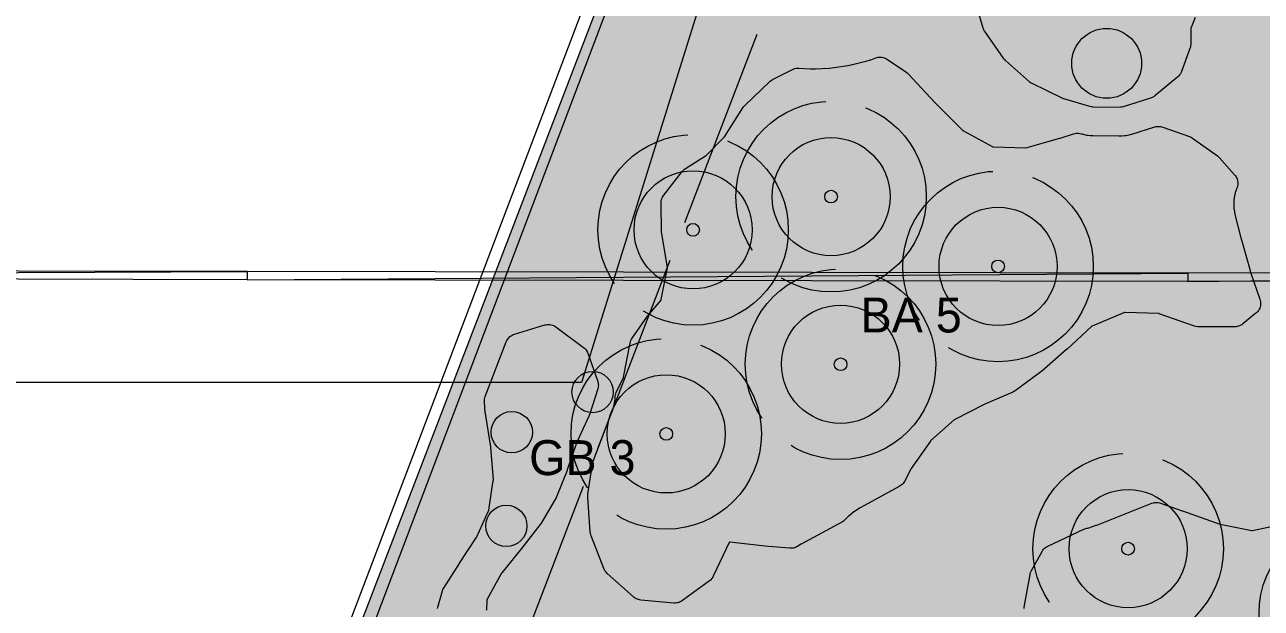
# Model space of a CAD drawing. Header units: metres. Extents: x 1 to 213, y 1 to 147.
# Drawn here: x 69.33 to 77.12, y 45.3 to 48.98 of the extents above; entities that cross this region are included whole.
import ezdxf

# ---------------------------------------------------------------- set-up
doc = ezdxf.new("R2010")
doc.units = ezdxf.units.M
doc.linetypes.add('DASHED', pattern=[1.524, 1.27, -0.254])
doc.layers.get('0').update_dxf_attribs({"lineweight": 0, "plot": 0})
for name, color, linetype, lineweight, plot in [('00-BASE-ARQUITECTURA', 8, 'Continuous', 0, False), ('PJ-ARBUSTOS', 82, 'Continuous', 0, False), ('PJ-COPA-ADULTA', 8, 'DASHED', 0, False), ('PJ-CUBRESUELOS', 150, 'Continuous', 0, False), ('PJ-ETIQUETAS', 7, 'Continuous', 0, False), ('PJ-GRAVILLA', 42, 'Continuous', 0, False), ('PJ-HERBACEAS', 212, 'Continuous', 0, False), ('PJ-LIMITE-JARDIN', 7, 'Continuous', 0, False), ('PJ-MASAS', 92, 'Continuous', 0, False), ('PJ-MASAS-RELLENO', 92, 'Continuous', 0, False), ('PJ-RIEGO-SECTORES', 5, 'Continuous', 0, False), ('PJ-VISIBILIDAD', 1, 'DASHED', 0, False)]:
    doc.layers.add(name, color=color, linetype=linetype, lineweight=lineweight, plot=plot)

# ---------------------------------------------------------------- blocks, each defined once
blk = doc.blocks.new('PJ_FL')
for radius in [0.372, 0.04]:
    blk.add_circle((0, 0), radius)
for tag, p, height in [('CODIGO', (0.15, 0.15), 0.2), ('ESPECIE', (0.15, -0.1), 0.15), ('ZONA', (0.15, -0.3), 0.15)]:
    blk.add_attdef(tag, p, '', height=height)
blk = doc.blocks.new('PJ_NC')
blk.add_circle((0, 0), 0.22)
for tag, p, height in [('CODIGO', (0.15, 0.15), 0.2), ('ESPECIE', (0.15, -0.1), 0.15), ('ZONA', (0.15, -0.3), 0.15)]:
    blk.add_attdef(tag, p, '', height=height)
blk = doc.blocks.new('PJ_BA')
for radius in [0.372, 0.04]:
    blk.add_circle((0, 0), radius)
for tag, p, height in [('CODIGO', (0.15, 0.15), 0.2), ('ESPECIE', (0.15, -0.1), 0.15), ('ZONA', (0.15, -0.3), 0.15)]:
    blk.add_attdef(tag, p, '', height=height)
blk = doc.blocks.new('PJ_GB')
blk.add_circle((0, 0), 0.13)
for tag, p, height in [('CODIGO', (0.15, 0.15), 0.2), ('ESPECIE', (0.15, -0.1), 0.15), ('ZONA', (0.15, -0.3), 0.15)]:
    blk.add_attdef(tag, p, '', height=height)

msp = doc.modelspace()

# ---------------------------------------------------------------- hatches: boundary and pattern name
at = {"layer": 'PJ-GRAVILLA'}
h = msp.add_hatch(dxfattribs=at)
h.set_pattern_fill('GRAVEL', scale=0.03)
h.paths.add_polyline_path([(77.6993, 54.0632), (78.7135, 54.0191), (78.7135, 53.4899), (79.0663, 53.2253), (90.7961, 53.2253), (91.1489, 53.4899), (91.1489, 54.0191), (92.1631, 54.0632), (94.1034, 54.0632), (95.6468, 53.6663), (97.0579, 52.6962), (98.1163, 51.3291), (101.2913, 42.642), (101.0708, 42.4656), (70.5996, 42.4656), (70.5555, 42.8184), (70.8201, 43.568), (73.8187, 51.3732), (74.6125, 52.4757), (75.4503, 53.1812), (76.3764, 53.7104), (77.6993, 54.0632)])
at = {"layer": 'PJ-MASAS-RELLENO'}
for points in [[(75.4935, 49.7786), (75.4946, 49.7864), (75.4966, 49.794), (75.4992, 49.8014), (75.5026, 49.8086), (75.5067, 49.8153), (75.5114, 49.8216), (75.5167, 49.8275), (75.5226, 49.8327), (75.5289, 49.8374), (75.5357, 49.8414), (75.6981, 49.9274), (75.706, 49.931), (75.7143, 49.9338), (75.7228, 49.9356), (75.7315, 49.9365), (75.9414, 49.9471), (75.949, 49.9472), (75.9566, 49.9465), (75.9641, 49.9451), (76.1552, 49.8993), (76.1636, 49.8968), (76.1718, 49.8933), (76.3447, 49.8085), (76.3515, 49.8048), (76.3579, 49.8004), (76.4958, 49.6956), (76.4968, 49.6949), (76.6296, 49.6002), (76.6368, 49.5944), (76.7623, 49.4809), (76.7676, 49.4757), (76.7723, 49.47), (76.7766, 49.4638), (76.7802, 49.4573), (76.7832, 49.4505), (76.7856, 49.4435), (76.8263, 49.3001), (76.8281, 49.2926), (76.8291, 49.2849), (76.8293, 49.2772), (76.8289, 49.2694), (76.8276, 49.2618), (76.8257, 49.2543), (76.7867, 49.1299), (76.7841, 49.1228), (76.7808, 49.1159), (76.7769, 49.1094), (76.7723, 49.1032), (76.7092, 49.026), (76.708, 49.0244), (76.7072, 49.0226), (76.6821, 48.9609), (76.6815, 48.9592), (76.6814, 48.9573), (76.6798, 48.8531), (76.6792, 48.8441), (76.6775, 48.8353), (76.6749, 48.8267), (76.6223, 48.6834), (76.619, 48.6757), (76.6149, 48.6683), (76.61, 48.6615), (76.6045, 48.6551), (76.5983, 48.6494), (76.4535, 48.5291), (76.4473, 48.5244), (76.4406, 48.5204), (76.4335, 48.517), (76.4262, 48.5143), (76.2544, 48.4608), (76.2462, 48.4588), (76.2379, 48.4576), (76.2295, 48.4572), (76.066, 48.4595), (76.0587, 48.4599), (76.0515, 48.461), (76.0444, 48.4628), (75.8811, 48.511), (75.8749, 48.5131), (75.8689, 48.5157), (75.6811, 48.6066), (75.6747, 48.6101), (75.6686, 48.6142), (75.6629, 48.6187), (75.5117, 48.7527), (75.5049, 48.7594), (75.4991, 48.7669), (75.3839, 48.9323), (75.3793, 48.9397), (75.3756, 48.9475), (75.3727, 48.9556), (75.3158, 49.1509), (75.3141, 49.1581), (75.313, 49.1655), (75.3126, 49.1729), (75.3129, 49.1803), (75.3139, 49.1876), (75.3301, 49.2766), (75.3317, 49.2836), (75.334, 49.2905), (75.3368, 49.2971), (75.3402, 49.3034), (75.3505, 49.3207), (75.3515, 49.3224), (75.3645, 49.3466), (75.3653, 49.3484), (75.4023, 49.4264), (75.4031, 49.4282), (75.4136, 49.4536), (75.4143, 49.4554), (75.4434, 49.5368), (75.444, 49.5386), (75.452, 49.5649), (75.4525, 49.5668), (75.4735, 49.6506), (75.4739, 49.6525), (75.4793, 49.6794), (75.4796, 49.6814), (75.4923, 49.7668), (75.4925, 49.7687), (75.4935, 49.7786)], [(73.2144, 45.3563), (73.2072, 45.3573), (73.2, 45.3589), (73.1931, 45.3612), (73.1864, 45.3641), (73.1799, 45.3677), (73.1739, 45.3718), (73.1682, 45.3764), (73.0037, 45.5236), (72.9984, 45.5288), (72.9935, 45.5346), (72.9892, 45.5408), (72.9856, 45.5473), (72.9825, 45.5542), (72.902, 45.761), (72.8995, 45.7686), (72.8977, 45.7764), (72.8968, 45.7843), (72.8812, 46.0048), (72.8811, 46.0134), (72.8819, 46.022), (72.91, 46.214), (72.9117, 46.2227), (72.9145, 46.2311), (73.0331, 46.5399), (73.0338, 46.5417), (73.0419, 46.5664), (73.0429, 46.5701), (73.0484, 46.5945), (73.0491, 46.5983), (73.0523, 46.6231), (73.0526, 46.6269), (73.0527, 46.6306), (73.0533, 46.6389), (73.0549, 46.6471), (73.0573, 46.6551), (73.0605, 46.6628), (73.1053, 46.7561), (73.1059, 46.7577), (73.1063, 46.7593), (73.1473, 46.9741), (73.1493, 46.9823), (73.1521, 46.9901), (73.1557, 46.9977), (73.1602, 47.0048), (73.2523, 47.1374), (73.257, 47.1436), (73.3424, 47.244), (73.3436, 47.2456), (73.3441, 47.2476), (73.3825, 47.4466), (73.3828, 47.4483), (73.3826, 47.4501), (73.3472, 47.6615), (73.3461, 47.673), (73.3424, 47.8537), (73.3427, 47.8616), (73.3436, 47.8693), (73.3454, 47.877), (73.3479, 47.8844), (73.3511, 47.8915), (73.3549, 47.8983), (73.3594, 47.9047), (73.4759, 48.0533), (73.4804, 48.0586), (73.4853, 48.0635), (73.4907, 48.0679), (73.4964, 48.0718), (73.6235, 48.1515), (73.6254, 48.1529), (73.6272, 48.1545), (73.7393, 48.2695), (73.7406, 48.2711), (73.7418, 48.2727), (73.8583, 48.4548), (73.864, 48.4625), (73.8705, 48.4695), (74.0291, 48.6211), (74.0352, 48.6264), (74.0418, 48.631), (74.0487, 48.6349), (74.171, 48.6957), (74.1785, 48.699), (74.1863, 48.7015), (74.1943, 48.7032), (74.2024, 48.704), (74.2106, 48.704), (74.2843, 48.7004), (74.2863, 48.7004), (74.3137, 48.7004), (74.3157, 48.7004), (74.402, 48.7046), (74.4039, 48.7048), (74.4313, 48.7075), (74.4332, 48.7077), (74.5186, 48.7204), (74.5206, 48.7207), (74.5475, 48.7261), (74.5494, 48.7265), (74.6332, 48.7475), (74.6351, 48.748), (74.6614, 48.756), (74.6632, 48.7566), (74.6966, 48.7685), (74.7037, 48.7707), (74.7111, 48.7722), (74.7186, 48.7731), (74.7261, 48.7732), (74.7336, 48.7726), (74.741, 48.7713), (74.7482, 48.7693), (74.7553, 48.7667), (74.762, 48.7633), (74.7684, 48.7594), (74.8856, 48.6799), (74.8927, 48.6745), (74.8992, 48.6683), (75.0679, 48.4878), (75.0689, 48.4867), (75.2442, 48.3121), (75.2456, 48.3108), (75.2472, 48.3098), (75.4331, 48.2089), (75.4348, 48.2081), (75.4366, 48.208), (75.6377, 48.2018), (75.6397, 48.2018), (75.6417, 48.2023), (75.8551, 48.2628), (75.8565, 48.2632), (75.9421, 48.2908), (75.9498, 48.2929), (75.9577, 48.2941), (75.9657, 48.2946), (75.9736, 48.2943), (75.9815, 48.2932), (75.9893, 48.2914), (75.9929, 48.2903), (75.9938, 48.29), (76.0008, 48.2881), (76.0017, 48.2879), (76.0075, 48.2865), (76.0093, 48.2861), (76.0236, 48.2832), (76.0254, 48.2829), (76.0308, 48.2821), (76.0326, 48.2819), (76.0471, 48.2803), (76.0489, 48.2802), (76.0548, 48.2798), (76.0557, 48.2798), (76.063, 48.2795), (76.0639, 48.2795), (76.2265, 48.2773), (76.2275, 48.2773), (76.236, 48.2774), (76.237, 48.2774), (76.2438, 48.2777), (76.2459, 48.2778), (76.2627, 48.2793), (76.2647, 48.2796), (76.271, 48.2805), (76.2731, 48.2808), (76.2895, 48.2841), (76.2916, 48.2846), (76.2982, 48.2863), (76.2992, 48.2865), (76.3073, 48.2888), (76.3083, 48.2891), (76.453, 48.3341), (76.4601, 48.336), (76.4674, 48.3372), (76.4747, 48.3377), (76.482, 48.3376), (76.4893, 48.3368), (76.4964, 48.3353), (76.5035, 48.3332), (76.6719, 48.2737), (76.6789, 48.2708), (76.6856, 48.2673), (76.6919, 48.2632), (76.8476, 48.1514), (76.8545, 48.1458), (76.8607, 48.1396), (76.9563, 48.0322), (76.961, 48.0263), (76.9652, 48.02), (76.9687, 48.0134), (76.9716, 48.0064), (76.9739, 47.9992), (76.9755, 47.9918), (76.9763, 47.9843), (76.9765, 47.9768), (76.9759, 47.9693), (76.9746, 47.9618), (76.9726, 47.9545), (76.97, 47.9475), (76.9686, 47.9442), (76.9679, 47.9425), (76.9659, 47.9372), (76.9653, 47.9354), (76.9607, 47.9211), (76.9602, 47.9193), (76.9587, 47.9139), (76.9583, 47.9121), (76.955, 47.8974), (76.9547, 47.8956), (76.9537, 47.8901), (76.9534, 47.8882), (76.9516, 47.8733), (76.9514, 47.8714), (76.951, 47.8658), (76.9509, 47.864), (76.9504, 47.849), (76.9504, 47.8471), (76.9505, 47.8415), (76.9506, 47.8396), (76.9515, 47.8246), (76.9517, 47.8227), (76.9523, 47.8172), (76.9526, 47.8153), (76.9549, 47.8005), (76.9553, 47.7986), (76.9565, 47.7927), (76.9567, 47.7917), (76.9584, 47.7844), (76.9586, 47.7835), (76.9986, 47.6278), (76.9991, 47.6262), (76.9994, 47.6248), (76.9999, 47.6232), (77.0533, 47.43), (77.0535, 47.4294), (77.0549, 47.4244), (77.0551, 47.4238), (77.0565, 47.4195), (77.0567, 47.4189), (77.0583, 47.4139), (77.0585, 47.4133), (77.1154, 47.2494), (77.1177, 47.2416), (77.1192, 47.2336), (77.1198, 47.2255), (77.1197, 47.2173), (77.1186, 47.2092), (77.1168, 47.2013), (77.1142, 47.1935), (77.1108, 47.1861), (77.1066, 47.1791), (77.1018, 47.1725), (77.0963, 47.1665), (77.0903, 47.161), (77.0077, 47.094), (77.0014, 47.0894), (76.9947, 47.0855), (76.9877, 47.0822), (76.9803, 47.0796), (76.9728, 47.0777), (76.9651, 47.0765), (76.9573, 47.0762), (76.7307, 47.0761), (76.7217, 47.0766), (76.7129, 47.0781), (76.7042, 47.0806), (76.4818, 47.1585), (76.4799, 47.1591), (76.4779, 47.1593), (76.2666, 47.1662), (76.2645, 47.1661), (76.2625, 47.1654), (76.0584, 47.0807), (76.0569, 47.08), (76.0555, 47.0788), (75.9008, 46.936), (75.8993, 46.9347), (75.74, 46.7949), (75.734, 46.7901), (75.573, 46.6741), (75.5657, 46.6695), (75.558, 46.6656), (75.3817, 46.5892), (75.3793, 46.5881), (75.1925, 46.492), (75.191, 46.4912), (75.1898, 46.4901), (75.0424, 46.3606), (75.0406, 46.3589), (75.0391, 46.357), (74.919, 46.1836), (74.9166, 46.1797), (74.8756, 46.1029), (74.8716, 46.0962), (74.867, 46.09), (74.8618, 46.0842), (74.856, 46.0789), (74.8498, 46.0743), (74.8431, 46.0702), (74.6002, 45.9389), (74.5979, 45.9376), (74.5614, 45.9146), (74.5571, 45.9115), (74.5249, 45.8848), (74.5211, 45.8812), (74.5056, 45.8645), (74.4993, 45.8585), (74.4924, 45.8531), (74.4849, 45.8485), (74.2259, 45.7088), (74.2236, 45.7075), (74.2023, 45.6941), (74.1959, 45.6905), (74.1893, 45.6875), (74.1824, 45.6851), (74.1753, 45.6834), (74.168, 45.6823), (74.1607, 45.6819), (74.1534, 45.6821), (74.0194, 45.6928), (74.0168, 45.6931), (73.775, 45.7203), (73.7731, 45.7204), (73.7723, 45.7188), (73.6716, 45.5074), (73.6679, 45.5004), (73.6635, 45.4939), (73.6585, 45.4879), (73.653, 45.4823), (73.6469, 45.4774), (73.4782, 45.353), (73.4713, 45.3484), (73.4639, 45.3446), (73.4562, 45.3415), (73.4483, 45.3393), (73.4401, 45.3379), (73.4318, 45.3374), (73.4236, 45.3377), (73.2144, 45.3563)], [(71.9509, 45.2388), (71.9464, 45.245), (71.9425, 45.2516), (71.9392, 45.2585), (71.9366, 45.2657), (71.9347, 45.2732), (71.9335, 45.2807), (71.9331, 45.2884), (71.9334, 45.2961), (71.9344, 45.3037), (71.9362, 45.3112), (71.9658, 45.4148), (71.9683, 45.4221), (71.9715, 45.4292), (71.9754, 45.436), (72.0726, 45.5874), (72.0731, 45.5881), (72.1778, 45.7473), (72.1786, 45.7487), (72.1793, 45.7501), (72.2558, 45.9186), (72.2565, 45.9203), (72.2568, 45.9221), (72.2855, 46.1082), (72.2858, 46.1105), (72.2857, 46.1128), (72.2697, 46.3167), (72.2693, 46.32), (72.2353, 46.5298), (72.2345, 46.5369), (72.2297, 46.6027), (72.2296, 46.6115), (72.2304, 46.6202), (72.2322, 46.6288), (72.2349, 46.6371), (72.3673, 46.9819), (72.3706, 46.9893), (72.3746, 46.9963), (72.3793, 47.0029), (72.3846, 47.009), (72.3906, 47.0145), (72.397, 47.0194), (72.4039, 47.0236), (72.4112, 47.027), (72.4188, 47.0298), (72.6098, 47.0875), (72.6178, 47.0895), (72.626, 47.0907), (72.6343, 47.091), (72.6425, 47.0904), (72.6507, 47.089), (72.6586, 47.0867), (72.6663, 47.0837), (72.6737, 47.0798), (72.6805, 47.0753), (72.854, 46.9468), (72.8601, 46.9418), (72.8657, 46.9362), (72.8707, 46.9301), (72.8751, 46.9235), (72.8788, 46.9166), (72.8818, 46.9093), (72.9427, 46.7376), (72.9448, 46.7306), (72.9463, 46.7233), (72.9471, 46.7159), (72.9473, 46.7085), (72.9467, 46.7012), (72.9455, 46.6939), (72.9435, 46.6867), (72.8932, 46.5282), (72.8897, 46.5189), (72.8137, 46.354), (72.8122, 46.3503), (72.7519, 46.1761), (72.7506, 46.1725), (72.6837, 46.0052), (72.6813, 45.9997), (72.6784, 45.9943), (72.5874, 45.8399), (72.5813, 45.8309), (72.4629, 45.6808), (72.4625, 45.6802), (72.3399, 45.5278), (72.339, 45.5265), (72.3381, 45.5251), (72.2466, 45.3625), (72.2458, 45.3608), (72.2456, 45.3589), (72.2433, 45.2936), (72.2426, 45.2858), (72.2412, 45.2782), (72.239, 45.2706), (72.2361, 45.2634), (72.2325, 45.2564), (72.2283, 45.2498), (72.182, 45.1854), (72.1773, 45.1794), (72.1719, 45.1739), (72.1661, 45.1689), (72.1598, 45.1645), (72.1532, 45.1607), (72.1462, 45.1576), (72.1389, 45.1551), (72.1314, 45.1534), (72.1238, 45.1524), (72.1162, 45.1521), (72.1085, 45.1525), (72.0453, 45.1593), (72.0376, 45.1605), (72.03, 45.1625), (72.0227, 45.1652), (72.0156, 45.1686), (72.0089, 45.1727), (72.0027, 45.1774), (71.9969, 45.1827), (71.9917, 45.1885), (71.9509, 45.2388)], [(75.6671, 45.5169), (75.6691, 45.5256), (75.6721, 45.534), (75.676, 45.5419), (75.7433, 45.6626), (75.7477, 45.6696), (75.7529, 45.6762), (75.7586, 45.6821), (75.765, 45.6875), (75.7719, 45.6921), (75.7792, 45.6961), (76.0059, 45.8024), (76.0122, 45.805), (76.0186, 45.807), (76.0252, 45.8086), (76.0319, 45.8098), (76.037, 45.8111), (76.0848, 45.8267), (76.0873, 45.8276), (76.4243, 45.9625), (76.435, 45.9659), (76.4442, 45.9682), (76.4517, 45.9696), (76.4593, 45.9704), (76.4669, 45.9704), (76.4745, 45.9697), (76.482, 45.9682), (76.4893, 45.9661), (76.6264, 45.9188), (76.6273, 45.9185), (76.8627, 45.8341), (76.8641, 45.8337), (76.8656, 45.8334), (77.0651, 45.7943), (77.0671, 45.794), (77.069, 45.7943), (77.2655, 45.8354), (77.2674, 45.8359), (77.2691, 45.8367), (77.432, 45.9258), (77.4347, 45.9272), (77.6198, 46.0196), (77.6278, 46.023), (77.636, 46.0256), (77.8074, 46.0688), (77.816, 46.0705), (77.8248, 46.0712), (78.0086, 46.0761), (78.015, 46.0761), (78.0214, 46.0755), (78.2093, 46.0503), (78.2114, 46.0502), (78.2136, 46.0502), (78.41, 46.0659), (78.4115, 46.0661), (78.413, 46.0664), (78.62, 46.1151), (78.6253, 46.1168), (78.7658, 46.1711), (78.7736, 46.1737), (78.7817, 46.1754), (78.7899, 46.1763), (78.7982, 46.1764), (78.8064, 46.1756), (78.8145, 46.174), (79.0475, 46.1142), (79.05, 46.1136), (79.0859, 46.1069), (79.0911, 46.1062), (79.1256, 46.1043), (79.1323, 46.1037), (79.1389, 46.1025), (79.1454, 46.1007), (79.4464, 46.0057), (79.4489, 46.005), (79.4822, 45.9968), (79.4873, 45.9959), (79.4994, 45.9945), (79.5086, 45.993), (79.5175, 45.9904), (79.546, 45.9803), (79.5539, 45.977), (79.5614, 45.9728), (79.5685, 45.9679), (79.5749, 45.9623), (79.5808, 45.956), (79.615, 45.9147), (79.6194, 45.9089), (79.6232, 45.9028), (79.6264, 45.8963), (79.6291, 45.8896), (79.6987, 45.687), (79.7011, 45.6787), (79.7025, 45.6703), (79.7031, 45.6617), (79.7045, 45.5051), (79.7045, 45.5035), (79.7119, 45.3543), (79.7126, 45.3486), (79.7515, 45.1503), (79.7516, 45.1498), (79.7925, 44.9554), (79.7936, 44.9487), (79.7941, 44.9418), (79.8009, 44.754), (79.8009, 44.7472), (79.8003, 44.7405), (79.7743, 44.546), (79.7742, 44.5451), (79.7516, 44.3456), (79.7515, 44.3439), (79.7517, 44.3422), (79.7797, 44.1444), (79.7801, 44.1425), (79.7807, 44.1408), (79.8635, 43.9572), (79.8664, 43.9498), (79.8685, 43.9422), (79.8699, 43.9344), (79.8993, 43.7028), (79.8999, 43.6952), (79.8998, 43.6876), (79.899, 43.68), (79.8974, 43.6726), (79.8951, 43.6653), (79.8922, 43.6583), (79.8221, 43.5112), (79.8182, 43.504), (79.8136, 43.4972), (79.8084, 43.491), (79.8025, 43.4853), (79.796, 43.4802), (79.7891, 43.4759), (79.7818, 43.4722), (79.7741, 43.4693), (79.7662, 43.4673), (79.7581, 43.466), (79.7499, 43.4656), (79.6321, 43.4656), (79.6301, 43.4656), (79.6037, 43.4643), (79.5998, 43.4639), (79.5745, 43.4601), (79.5707, 43.4594), (79.5459, 43.4532), (79.5422, 43.452), (79.5182, 43.4434), (79.5145, 43.4419), (79.4915, 43.431), (79.488, 43.4292), (79.4661, 43.4161), (79.4629, 43.4139), (79.4424, 43.3987), (79.4393, 43.3962), (79.4204, 43.3791), (79.4177, 43.3763), (79.4005, 43.3574), (79.398, 43.3543), (79.3828, 43.3339), (79.3807, 43.3306), (79.3675, 43.3087), (79.3657, 43.3052), (79.3548, 43.2822), (79.3533, 43.2786), (79.3451, 43.2557), (79.3421, 43.2484), (79.3383, 43.2414), (79.3339, 43.2348), (79.3289, 43.2287), (79.3233, 43.2232), (79.3171, 43.2182), (79.3105, 43.2138), (79.3035, 43.2101), (79.2961, 43.2071), (79.2514, 43.1916), (79.244, 43.1893), (79.2363, 43.1879), (79.2285, 43.1872), (79.2207, 43.1872), (79.2129, 43.188), (78.99, 43.2224), (78.9817, 43.2241), (78.9737, 43.2267), (78.7835, 43.2993), (78.7818, 43.2998), (78.78, 43.3001), (78.5823, 43.3187), (78.5803, 43.3188), (78.5783, 43.3187), (78.3948, 43.2996), (78.385, 43.2992), (78.3753, 43.2999), (78.2472, 43.3181), (78.2399, 43.3195), (78.2327, 43.3216), (78.2257, 43.3243), (78.219, 43.3277), (78.2127, 43.3317), (78.2068, 43.3362), (78.2013, 43.3413), (78.111, 43.4335), (78.1058, 43.4393), (78.1012, 43.4457), (77.9659, 43.6523), (77.9647, 43.654), (77.9629, 43.655), (77.7099, 43.7837), (77.7082, 43.7845), (77.7064, 43.7844), (77.4969, 43.7667), (77.495, 43.7665), (77.4933, 43.7657), (77.2851, 43.6623), (77.2833, 43.6613), (77.2821, 43.6597), (77.1483, 43.4623), (77.1473, 43.4606), (77.147, 43.4587), (77.1445, 43.4361), (77.1433, 43.4287), (77.1415, 43.4214), (77.1389, 43.4144), (77.1357, 43.4076), (77.1319, 43.4011), (77.1275, 43.395), (77.1226, 43.3894), (77.1192, 43.3862), (77.1192, 43.3861), (77.1151, 43.3822), (77.098, 43.3645), (77.0955, 43.3617), (77.0802, 43.3424), (77.078, 43.3393), (77.0646, 43.3187), (77.0627, 43.3154), (77.0513, 43.2936), (77.0497, 43.2902), (77.0404, 43.2674), (77.0391, 43.2639), (77.0318, 43.2394), (77.0313, 43.2376), (77.0212, 43.1974), (77.0202, 43.1937), (77.017, 43.1833), (77.0158, 43.1796), (77.0011, 43.1387), (76.998, 43.1311), (76.9941, 43.1239), (76.9895, 43.1172), (76.9842, 43.1109), (76.9783, 43.1052), (76.9719, 43.1002), (76.965, 43.0958), (76.9576, 43.0922), (76.95, 43.0893), (76.9421, 43.0873), (76.934, 43.086), (76.9258, 43.0856), (76.3815, 43.0856), (76.3734, 43.086), (76.3654, 43.0872), (76.3575, 43.0893), (76.3499, 43.0921), (76.3426, 43.0957), (76.3358, 43.1), (76.2041, 43.1918), (76.1979, 43.1966), (76.1922, 43.2021), (76.187, 43.208), (76.0681, 43.3595), (76.0642, 43.3649), (76.0607, 43.3706), (75.9795, 43.52), (75.9757, 43.5278), (75.9729, 43.536), (75.9225, 43.7108), (75.9201, 43.7222), (75.8951, 43.9075), (75.8944, 43.9163), (75.8947, 43.9252), (75.9118, 44.1192), (75.9135, 44.1297), (75.96, 44.3364), (75.9606, 44.3398), (75.9883, 44.5463), (75.9884, 44.548), (75.9881, 44.5497), (75.9455, 44.7429), (75.945, 44.7449), (75.9438, 44.7466), (75.8133, 44.9244), (75.8124, 44.9256), (75.8113, 44.9268), (75.6599, 45.0767), (75.6548, 45.0822), (75.6503, 45.0882), (75.6463, 45.0945), (75.643, 45.1012), (75.6403, 45.1082), (75.6382, 45.1154), (75.6369, 45.1228), (75.6362, 45.1303), (75.6296, 45.2947), (75.6297, 45.3033), (75.6307, 45.3119), (75.6671, 45.5169)]]:
    msp.add_hatch(color=7, dxfattribs=at).paths.add_polyline_path(points)

# ---------------------------------------------------------------- linework, layer by layer
at = {"layer": '00-BASE-ARQUITECTURA'}
for points in [[(88.5472, 53.6469), (88.5472, 51.6678), (74.3867, 51.6678), (72.8415, 46.7254), (52.1511, 46.7254), (52.1511, 98.3297), (67.7827, 98.3297)], [(70.3121, 42.4074), (73.5612, 50.9481)], [(70.4603, 42.3756), (73.6564, 50.8)], [(63.5282, 47.4345), (63.5282, 47.3921), (70.7354, 47.4239), (63.5282, 47.4345)], [(63.5282, 47.3921), (70.7354, 47.4239), (70.7354, 47.371), (63.5282, 47.3921)], [(70.7354, 47.4239), (70.7354, 47.371), (76.6621, 47.4133), (70.7354, 47.4239)], [(70.7354, 47.371), (76.6621, 47.4133), (76.6621, 47.3604), (70.7354, 47.371)], [(76.6621, 47.4133), (76.6621, 47.3604), (83.5942, 47.4345), (76.6621, 47.4133)], [(76.6621, 47.3604), (83.5942, 47.4345), (83.5942, 47.3816), (76.6621, 47.3604)]]:
    msp.add_lwpolyline(points, dxfattribs=at)
at = {"layer": 'PJ-COPA-ADULTA'}
for centre in [(74.4138, 47.8954), (73.5443, 47.6864), (75.4658, 47.4561), (74.4734, 46.8405), (73.3752, 46.4022), (76.2852, 45.6796), (77.7102, 45.2713)]:
    msp.add_circle(centre, 0.6, dxfattribs=at)
at = {"layer": 'PJ-LIMITE-JARDIN'}
msp.add_lwpolyline([(77.6993, 54.0632), (78.7135, 54.0191), (78.7135, 53.4899), (79.0663, 53.2253), (90.7961, 53.2253), (91.1489, 53.4899), (91.1489, 54.0191), (92.1631, 54.0632), (94.1034, 54.0632), (95.6468, 53.6663), (97.0579, 52.6962), (98.1163, 51.3291), (101.2913, 42.642), (101.0708, 42.4656), (70.5996, 42.4656), (70.5555, 42.8184), (70.8201, 43.568), (73.8187, 51.3732), (74.6125, 52.4757), (75.4503, 53.1812), (76.3764, 53.7104), (77.6993, 54.0632)], close=True, dxfattribs=at)
at = {"layer": 'PJ-MASAS'}
for points in [[(76.7072, 49.0226), (76.6821, 48.9609), (76.6815, 48.9592), (76.6814, 48.9573), (76.6798, 48.8531), (76.6792, 48.8441), (76.6775, 48.8353), (76.6749, 48.8267), (76.6223, 48.6834), (76.619, 48.6757), (76.6149, 48.6683), (76.61, 48.6615), (76.6045, 48.6551), (76.5983, 48.6494), (76.4535, 48.5291), (76.4473, 48.5244), (76.4406, 48.5204), (76.4335, 48.517), (76.4262, 48.5143), (76.2544, 48.4608), (76.2462, 48.4588), (76.2379, 48.4576), (76.2295, 48.4572), (76.066, 48.4595), (76.0587, 48.4599), (76.0515, 48.461), (76.0444, 48.4628), (75.8811, 48.511), (75.8749, 48.5131), (75.8689, 48.5157), (75.6811, 48.6066), (75.6747, 48.6101), (75.6686, 48.6142), (75.6629, 48.6187), (75.5117, 48.7527), (75.5049, 48.7594), (75.4991, 48.7669), (75.3839, 48.9323), (75.3793, 48.9397), (75.3756, 48.9475), (75.3727, 48.9556), (75.3158, 49.1509)], [(71.9344, 45.3037), (71.9362, 45.3112), (71.9658, 45.4148), (71.9683, 45.4221), (71.9715, 45.4292), (71.9754, 45.436), (72.0726, 45.5874), (72.0731, 45.5881), (72.1778, 45.7473), (72.1786, 45.7487), (72.1793, 45.7501), (72.2558, 45.9186), (72.2565, 45.9203), (72.2568, 45.9221), (72.2855, 46.1082), (72.2858, 46.1105), (72.2857, 46.1128), (72.2697, 46.3167), (72.2693, 46.32), (72.2353, 46.5298), (72.2345, 46.5369), (72.2297, 46.6027), (72.2296, 46.6115), (72.2304, 46.6202), (72.2322, 46.6288), (72.2349, 46.6371), (72.3673, 46.9819), (72.3706, 46.9893), (72.3746, 46.9963), (72.3793, 47.0029), (72.3846, 47.009), (72.3906, 47.0145), (72.397, 47.0194), (72.4039, 47.0236), (72.4112, 47.027), (72.4188, 47.0298), (72.6098, 47.0875), (72.6178, 47.0895), (72.626, 47.0907), (72.6343, 47.091), (72.6425, 47.0904), (72.6507, 47.089), (72.6586, 47.0867), (72.6663, 47.0837), (72.6737, 47.0798), (72.6805, 47.0753), (72.854, 46.9468), (72.8601, 46.9418), (72.8657, 46.9362), (72.8707, 46.9301), (72.8751, 46.9235), (72.8788, 46.9166), (72.8818, 46.9093), (72.9427, 46.7376), (72.9448, 46.7306), (72.9463, 46.7233), (72.9471, 46.7159), (72.9473, 46.7085), (72.9467, 46.7012), (72.9455, 46.6939), (72.9435, 46.6867), (72.8932, 46.5282), (72.8897, 46.5189), (72.8137, 46.354), (72.8122, 46.3503), (72.7519, 46.1761), (72.7506, 46.1725), (72.6837, 46.0052), (72.6813, 45.9997), (72.6784, 45.9943), (72.5874, 45.8399), (72.5813, 45.8309), (72.4629, 45.6808), (72.4625, 45.6802), (72.3399, 45.5278), (72.339, 45.5265), (72.3381, 45.5251), (72.2466, 45.3625), (72.2458, 45.3608), (72.2456, 45.3589), (72.2433, 45.2936)], [(75.6297, 45.3033), (75.6307, 45.3119), (75.6671, 45.5169), (75.6671, 45.5169), (75.6691, 45.5256), (75.6721, 45.534), (75.676, 45.5419), (75.7433, 45.6626), (75.7477, 45.6696), (75.7529, 45.6762), (75.7586, 45.6821), (75.765, 45.6875), (75.7719, 45.6921), (75.7792, 45.6961), (76.0059, 45.8024), (76.0122, 45.805), (76.0186, 45.807), (76.0252, 45.8086), (76.0319, 45.8098), (76.037, 45.8111), (76.0848, 45.8267), (76.0873, 45.8276), (76.4243, 45.9625), (76.435, 45.9659), (76.4442, 45.9682), (76.4517, 45.9696), (76.4593, 45.9704), (76.4669, 45.9704), (76.4745, 45.9697), (76.482, 45.9682), (76.4893, 45.9661), (76.6264, 45.9188), (76.6273, 45.9185), (76.8627, 45.8341), (76.8641, 45.8337), (76.8656, 45.8334), (77.0651, 45.7943), (77.0671, 45.794), (77.069, 45.7943), (77.2655, 45.8354)]]:
    msp.add_lwpolyline(points, dxfattribs=at)
msp.add_lwpolyline([(73.2144, 45.3563), (73.2072, 45.3573), (73.2, 45.3589), (73.1931, 45.3612), (73.1864, 45.3641), (73.1799, 45.3677), (73.1739, 45.3718), (73.1682, 45.3764), (73.0037, 45.5236), (72.9984, 45.5288), (72.9935, 45.5346), (72.9892, 45.5408), (72.9856, 45.5473), (72.9825, 45.5542), (72.902, 45.761), (72.8995, 45.7686), (72.8977, 45.7764), (72.8968, 45.7843), (72.8812, 46.0048), (72.8811, 46.0134), (72.8819, 46.022), (72.91, 46.214), (72.9117, 46.2227), (72.9145, 46.2311), (73.0331, 46.5399), (73.0338, 46.5417), (73.0419, 46.5664), (73.0429, 46.5701), (73.0484, 46.5945), (73.0491, 46.5983), (73.0523, 46.6231), (73.0526, 46.6269), (73.0527, 46.6306), (73.0533, 46.6389), (73.0549, 46.6471), (73.0573, 46.6551), (73.0605, 46.6628), (73.1053, 46.7561), (73.1059, 46.7577), (73.1063, 46.7593), (73.1473, 46.9741), (73.1493, 46.9823), (73.1521, 46.9901), (73.1557, 46.9977), (73.1602, 47.0048), (73.2523, 47.1374), (73.257, 47.1436), (73.3424, 47.244), (73.3436, 47.2456), (73.3441, 47.2476), (73.3825, 47.4466), (73.3828, 47.4483), (73.3826, 47.4501), (73.3472, 47.6615), (73.3461, 47.673), (73.3424, 47.8537), (73.3427, 47.8616), (73.3436, 47.8693), (73.3454, 47.877), (73.3479, 47.8844), (73.3511, 47.8915), (73.3549, 47.8983), (73.3594, 47.9047), (73.4759, 48.0533), (73.4804, 48.0586), (73.4853, 48.0635), (73.4907, 48.0679), (73.4964, 48.0718), (73.6235, 48.1515), (73.6254, 48.1529), (73.6272, 48.1545), (73.7393, 48.2695), (73.7406, 48.2711), (73.7418, 48.2727), (73.8583, 48.4548), (73.864, 48.4625), (73.8705, 48.4695), (74.0291, 48.6211), (74.0352, 48.6264), (74.0418, 48.631), (74.0487, 48.6349), (74.171, 48.6957), (74.1785, 48.699), (74.1863, 48.7015), (74.1943, 48.7032), (74.2024, 48.704), (74.2106, 48.704), (74.2843, 48.7004), (74.2863, 48.7004), (74.3137, 48.7004), (74.3157, 48.7004), (74.402, 48.7046), (74.4039, 48.7048), (74.4313, 48.7075), (74.4332, 48.7077), (74.5186, 48.7204), (74.5206, 48.7207), (74.5475, 48.7261), (74.5494, 48.7265), (74.6332, 48.7475), (74.6351, 48.748), (74.6614, 48.756), (74.6632, 48.7566), (74.6966, 48.7685), (74.7037, 48.7707), (74.7111, 48.7722), (74.7186, 48.7731), (74.7261, 48.7732), (74.7336, 48.7726), (74.741, 48.7713), (74.7482, 48.7693), (74.7553, 48.7667), (74.762, 48.7633), (74.7684, 48.7594), (74.8856, 48.6799), (74.8927, 48.6745), (74.8992, 48.6683), (75.0679, 48.4878), (75.0689, 48.4867), (75.2442, 48.3121), (75.2456, 48.3108), (75.2472, 48.3098), (75.4331, 48.2089), (75.4348, 48.2081), (75.4366, 48.208), (75.6377, 48.2018), (75.6397, 48.2018), (75.6417, 48.2023), (75.8551, 48.2628), (75.8565, 48.2632), (75.9421, 48.2908), (75.9498, 48.2929), (75.9577, 48.2941), (75.9657, 48.2946), (75.9736, 48.2943), (75.9815, 48.2932), (75.9893, 48.2914), (75.9929, 48.2903), (75.9938, 48.29), (76.0008, 48.2881), (76.0017, 48.2879), (76.0075, 48.2865), (76.0093, 48.2861), (76.0236, 48.2832), (76.0254, 48.2829), (76.0308, 48.2821), (76.0326, 48.2819), (76.0471, 48.2803), (76.0489, 48.2802), (76.0548, 48.2798), (76.0557, 48.2798), (76.063, 48.2795), (76.0639, 48.2795), (76.2265, 48.2773), (76.2275, 48.2773), (76.236, 48.2774), (76.237, 48.2774), (76.2438, 48.2777), (76.2459, 48.2778), (76.2627, 48.2793), (76.2647, 48.2796), (76.271, 48.2805), (76.2731, 48.2808), (76.2895, 48.2841), (76.2916, 48.2846), (76.2982, 48.2863), (76.2992, 48.2865), (76.3073, 48.2888), (76.3083, 48.2891), (76.453, 48.3341), (76.4601, 48.336), (76.4674, 48.3372), (76.4747, 48.3377), (76.482, 48.3376), (76.4893, 48.3368), (76.4964, 48.3353), (76.5035, 48.3332), (76.6719, 48.2737), (76.6789, 48.2708), (76.6856, 48.2673), (76.6919, 48.2632), (76.8476, 48.1514), (76.8545, 48.1458), (76.8607, 48.1396), (76.9563, 48.0322), (76.961, 48.0263), (76.9652, 48.02), (76.9687, 48.0134), (76.9716, 48.0064), (76.9739, 47.9992), (76.9755, 47.9918), (76.9763, 47.9843), (76.9765, 47.9768), (76.9759, 47.9693), (76.9746, 47.9618), (76.9726, 47.9545), (76.97, 47.9475), (76.9686, 47.9442), (76.9679, 47.9425), (76.9659, 47.9372), (76.9653, 47.9354), (76.9607, 47.9211), (76.9602, 47.9193), (76.9587, 47.9139), (76.9583, 47.9121), (76.955, 47.8974), (76.9547, 47.8956), (76.9537, 47.8901), (76.9534, 47.8882), (76.9516, 47.8733), (76.9514, 47.8714), (76.951, 47.8658), (76.9509, 47.864), (76.9504, 47.849), (76.9504, 47.8471), (76.9505, 47.8415), (76.9506, 47.8396), (76.9515, 47.8246), (76.9517, 47.8227), (76.9523, 47.8172), (76.9526, 47.8153), (76.9549, 47.8005), (76.9553, 47.7986), (76.9565, 47.7927), (76.9567, 47.7917), (76.9584, 47.7844), (76.9586, 47.7835), (76.9986, 47.6278), (76.9991, 47.6262), (76.9994, 47.6248), (76.9999, 47.6232), (77.0533, 47.43), (77.0535, 47.4294), (77.0549, 47.4244), (77.0551, 47.4238), (77.0565, 47.4195), (77.0567, 47.4189), (77.0583, 47.4139), (77.0585, 47.4133), (77.1154, 47.2494), (77.1177, 47.2416), (77.1192, 47.2336), (77.1198, 47.2255), (77.1197, 47.2173), (77.1186, 47.2092), (77.1168, 47.2013), (77.1142, 47.1935), (77.1108, 47.1861), (77.1066, 47.1791), (77.1018, 47.1725), (77.0963, 47.1665), (77.0903, 47.161), (77.0077, 47.094), (77.0014, 47.0894), (76.9947, 47.0855), (76.9877, 47.0822), (76.9803, 47.0796), (76.9728, 47.0777), (76.9651, 47.0765), (76.9573, 47.0762), (76.7307, 47.0761), (76.7217, 47.0766), (76.7129, 47.0781), (76.7042, 47.0806), (76.4818, 47.1585), (76.4799, 47.1591), (76.4779, 47.1593), (76.2666, 47.1662), (76.2645, 47.1661), (76.2625, 47.1654), (76.0584, 47.0807), (76.0569, 47.08), (76.0555, 47.0788), (75.9008, 46.936), (75.8993, 46.9347), (75.74, 46.7949), (75.734, 46.7901), (75.573, 46.6741), (75.5657, 46.6695), (75.558, 46.6656), (75.3817, 46.5892), (75.3793, 46.5881), (75.1925, 46.492), (75.191, 46.4912), (75.1898, 46.4901), (75.0424, 46.3606), (75.0406, 46.3589), (75.0391, 46.357), (74.919, 46.1836), (74.9166, 46.1797), (74.8756, 46.1029), (74.8716, 46.0962), (74.867, 46.09), (74.8618, 46.0842), (74.856, 46.0789), (74.8498, 46.0743), (74.8431, 46.0702), (74.6002, 45.9389), (74.5979, 45.9376), (74.5614, 45.9146), (74.5571, 45.9115), (74.5249, 45.8848), (74.5211, 45.8812), (74.5056, 45.8645), (74.4993, 45.8585), (74.4924, 45.8531), (74.4849, 45.8485), (74.2259, 45.7088), (74.2236, 45.7075), (74.2023, 45.6941), (74.1959, 45.6905), (74.1893, 45.6875), (74.1824, 45.6851), (74.1753, 45.6834), (74.168, 45.6823), (74.1607, 45.6819), (74.1534, 45.6821), (74.0194, 45.6928), (74.0168, 45.6931), (73.775, 45.7203), (73.7731, 45.7204), (73.7723, 45.7188), (73.6716, 45.5074), (73.6679, 45.5004), (73.6635, 45.4939), (73.6585, 45.4879), (73.653, 45.4823), (73.6469, 45.4774), (73.4782, 45.353), (73.4713, 45.3484), (73.4639, 45.3446), (73.4562, 45.3415), (73.4483, 45.3393), (73.4401, 45.3379), (73.4318, 45.3374), (73.4236, 45.3377), (73.2144, 45.3563)], close=True, dxfattribs=at)
at = {"layer": 'PJ-RIEGO-SECTORES'}
msp.add_lwpolyline([(78.7135, 53.4899), (79.0663, 53.2253), (90.7961, 53.2253), (91.1489, 53.4899), (91.1489, 54.0191), (92.1631, 54.0632), (94.1034, 54.0632), (95.6468, 53.6663), (97.0579, 52.6962), (98.1163, 51.3291), (101.2913, 42.642), (101.0708, 42.4656), (70.5996, 42.4656), (70.5555, 42.8184), (70.8201, 43.568), (73.8187, 51.3732), (74.6125, 52.4757), (75.4503, 53.1812), (76.3764, 53.7104), (77.6993, 54.0632), (78.7135, 54.0191), (78.7135, 53.4899)], close=True, dxfattribs=at)
at = {"layer": 'PJ-VISIBILIDAD'}
msp.add_lwpolyline([(99.9256, 43.4656), (71.852, 43.4656), (71.852, 43.4656), (74.7058, 50.8939), (75.3515, 51.7907), (76.0251, 52.3579), (76.7596, 52.7776), (77.8089, 53.0575), (77.8133, 53.0573), (77.8433, 52.9972), (77.8986, 52.9103), (77.9625, 52.8296), (78.0344, 52.7559), (78.1135, 52.6899), (78.4663, 52.4253), (78.5423, 52.3736), (78.6227, 52.3291), (78.7068, 52.2922), (78.794, 52.2631), (78.8835, 52.2422), (78.9745, 52.2295), (79.0663, 52.2253), (90.7961, 52.2253)], dxfattribs=at)

# ---------------------------------------------------------------- block references
at = {"layer": 'PJ-ARBUSTOS'}
for name, p in [('PJ_BA', (74.4138, 47.8954)), ('PJ_BA', (73.5443, 47.6864)), ('PJ_BA', (75.4658, 47.4561)), ('PJ_BA', (74.4734, 46.8405)), ('PJ_BA', (73.3752, 46.4022)), ('PJ_FL', (76.2852, 45.6796))]:
    msp.add_blockref(name, p, dxfattribs=at)
at = {"layer": 'PJ-CUBRESUELOS'}
for p in [(72.9113, 46.6656), (72.402, 46.4127), (72.3677, 45.8231)]:
    msp.add_blockref('PJ_GB', p, dxfattribs=at)
at = {"layer": 'PJ-HERBACEAS'}
msp.add_blockref('PJ_NC', (76.1501, 48.7344), dxfattribs=at)

# ---------------------------------------------------------------- texts
at = {"layer": 'PJ-ETIQUETAS'}
for s, p in [('BA 5', (74.5994, 47.0405)), ('GB 3', (72.511, 46.1427))]:
    msp.add_text(s, height=0.22, dxfattribs=at).set_placement(p)

doc.saveas('drawing.dxf')
